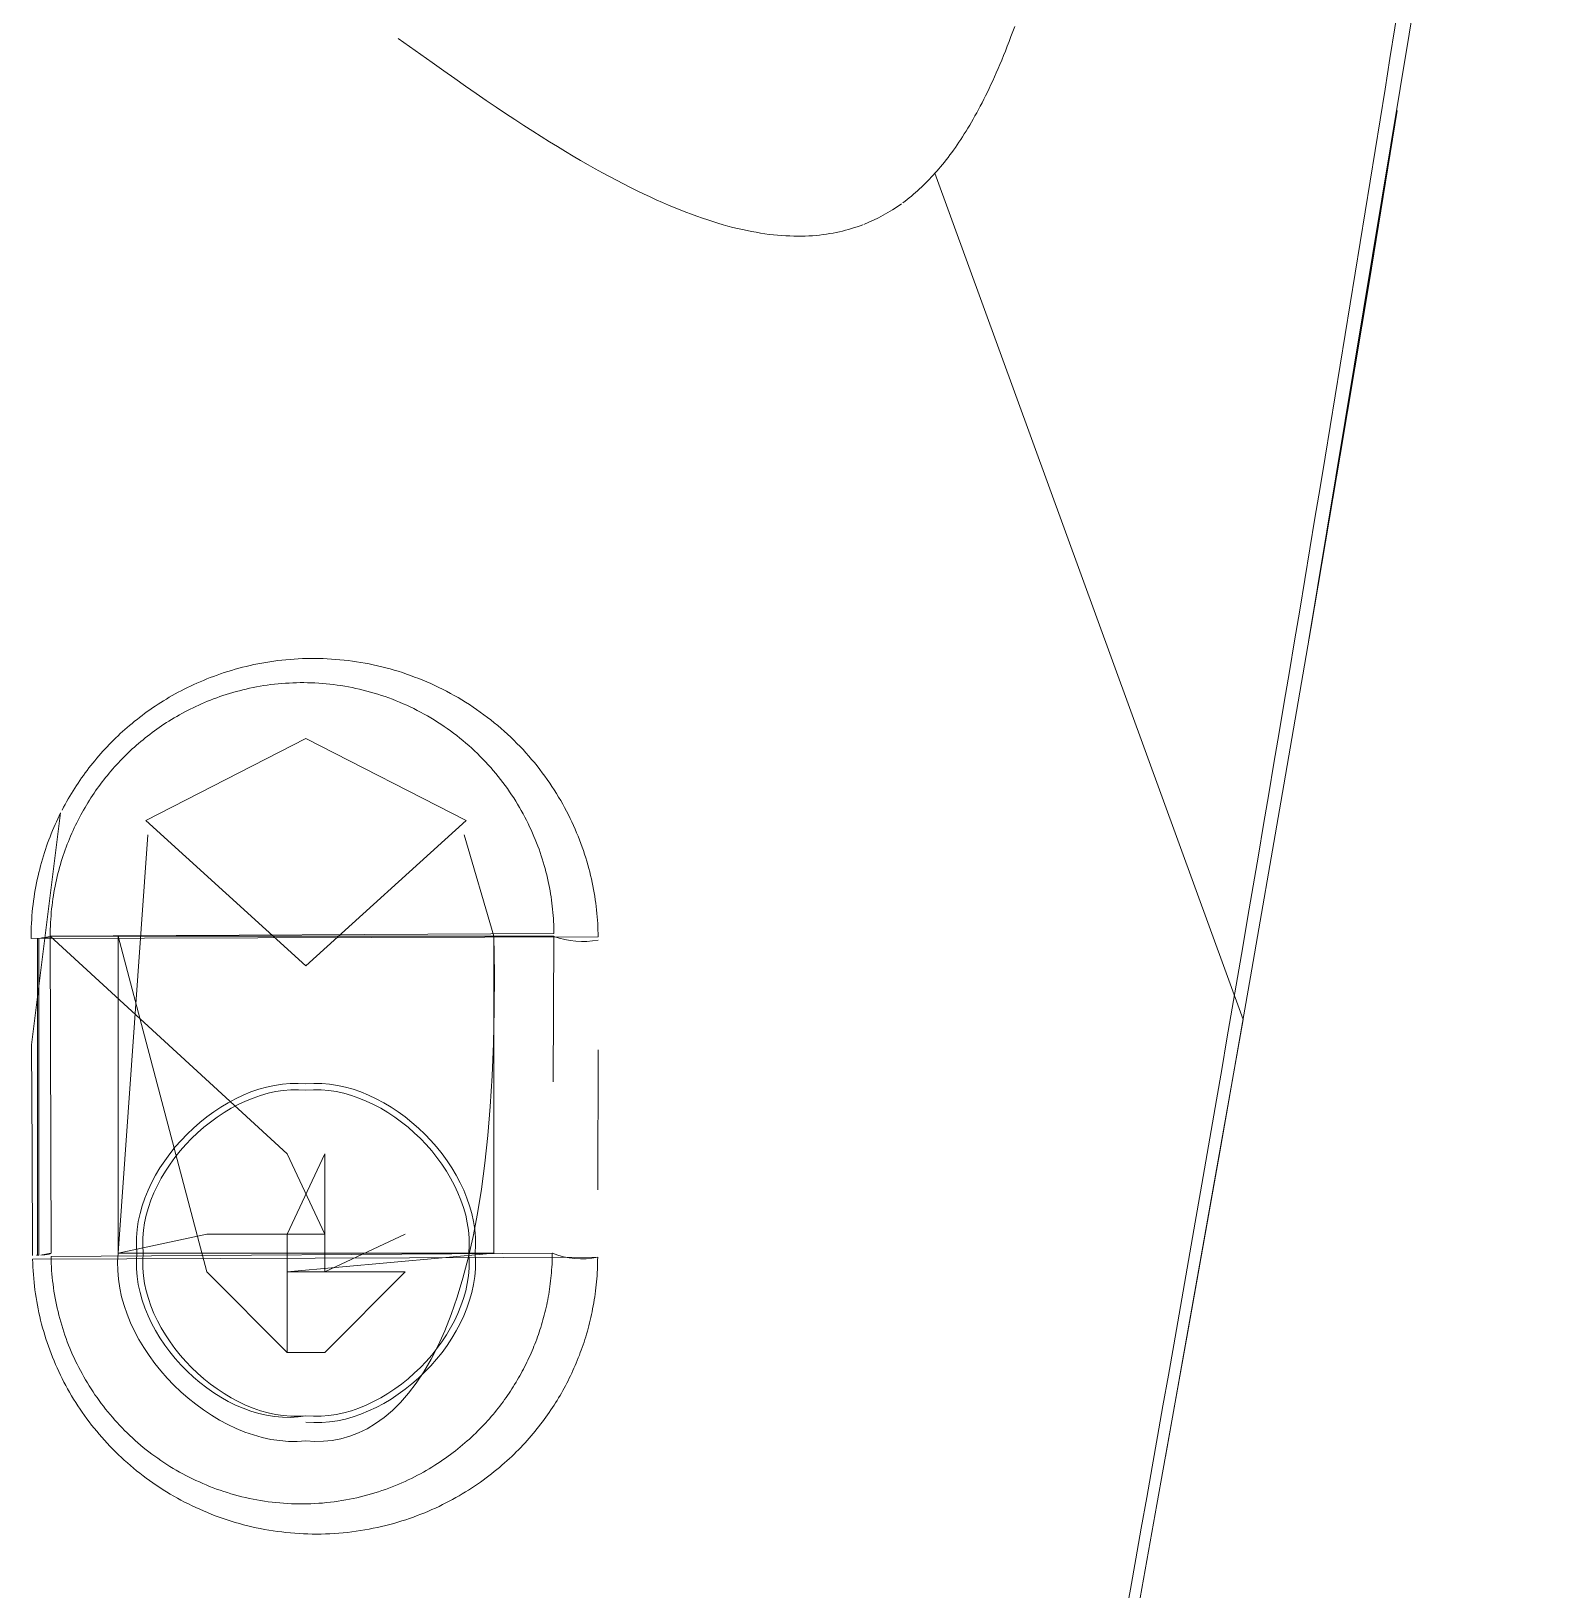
# Model space of a CAD drawing. Header units: millimetres. Extents: x 521 to 148073, y -17811 to 32040.
# Drawn here: x 66168.66 to 66198.11, y 20108.67 to 20138.86 of the extents above; entities that cross this region are included whole.
import ezdxf

# ---------------------------------------------------------------- set-up
doc = ezdxf.new("R2010")
doc.units = ezdxf.units.MM
doc.layers.add('Datové rozvody', color=6, linetype='Continuous')
doc.layers.add('PDF_Geometrie', color=7, linetype='Continuous', true_color=0xbdbdbd)

# ---------------------------------------------------------------- blocks, each defined once
blk = doc.blocks.new('projektor')
at = {"layer": 'PDF_Geometrie', "lineweight": 13}
for points in [[(86401.236, 15261.225), (86414.779, 15258.985), (86404.768, 15260.656), (86408.009, 15260.125), (86411.26, 15259.582), (86414.524, 15259.029), (86417.8, 15258.465), (86421.089, 15257.893), (86424.391, 15257.312), (86427.704, 15256.723), (86431.032, 15256.128), (86434.372, 15255.526), (86440.494, 15254.422)], [(86403.181, 15253.447), (86403.278, 15253.412), (86403.374, 15253.376), (86403.467, 15253.341), (86403.557, 15253.307), (86403.646, 15253.271), (86403.732, 15253.237), (86403.815, 15253.203), (86403.897, 15253.168), (86403.977, 15253.134), (86404.055, 15253.1), (86404.132, 15253.067), (86404.207, 15253.032), (86404.279, 15252.999), (86404.35, 15252.965), (86404.421, 15252.931), (86404.488, 15252.898), (86404.555, 15252.865), (86404.62, 15252.832), (86404.685, 15252.798), (86404.747, 15252.765), (86404.809, 15252.731), (86404.869, 15252.697), (86404.929, 15252.665), (86404.986, 15252.631), (86405.043, 15252.598), (86405.099, 15252.564), (86405.155, 15252.531), (86405.208, 15252.497), (86405.261, 15252.464), (86405.313, 15252.43), (86405.364, 15252.395), (86405.414, 15252.362), (86405.463, 15252.328), (86405.511, 15252.294), (86405.559, 15252.259), (86405.604, 15252.225), (86405.651, 15252.191), (86405.695, 15252.156), (86405.739, 15252.122), (86405.782, 15252.086), (86405.825, 15252.051), (86405.867, 15252.016), (86405.909, 15251.98), (86405.949, 15251.944), (86421.892, 15257.751), (86430.128, 15256.289)], [(86406.918, 15250.585), (86406.938, 15250.533), (86406.957, 15250.48), (86406.974, 15250.426), (86406.992, 15250.371), (86407.008, 15250.316), (86407.023, 15250.259), (86407.038, 15250.202), (86407.052, 15250.143), (86407.065, 15250.084), (86407.076, 15250.023), (86407.087, 15249.962), (86407.097, 15249.899), (86407.105, 15249.835), (86407.113, 15249.77), (86407.12, 15249.704), (86407.126, 15249.636), (86407.13, 15249.566), (86407.132, 15249.497), (86407.134, 15249.426), (86407.135, 15249.354), (86407.134, 15249.281), (86407.131, 15249.206), (86407.128, 15249.131), (86407.123, 15249.055), (86407.117, 15248.977), (86407.109, 15248.899), (86407.1, 15248.819), (86407.089, 15248.738), (86407.076, 15248.656), (86407.062, 15248.573), (86407.047, 15248.487), (86407.03, 15248.402), (86407.011, 15248.314), (86406.99, 15248.225), (86406.969, 15248.134), (86406.944, 15248.043), (86406.918, 15247.95), (86406.891, 15247.854), (86406.86, 15247.759), (86406.829, 15247.66), (86406.795, 15247.56), (86406.76, 15247.458), (86406.722, 15247.354), (86406.682, 15247.249), (86406.639, 15247.141), (86406.595, 15247.031), (86406.548, 15246.921), (86406.499, 15246.807), (86406.447, 15246.691), (86406.394, 15246.573), (86406.337, 15246.453), (86406.278, 15246.329), (86406.215, 15246.203), (86406.151, 15246.076), (86406.082, 15245.944), (86406.011, 15245.811), (86405.938, 15245.675), (86405.864, 15245.541), (86405.788, 15245.405), (86405.708, 15245.266), (86405.625, 15245.124), (86405.538, 15244.98), (86405.448, 15244.831), (86405.355, 15244.678), (86405.257, 15244.524), (86405.156, 15244.363), (86405.048, 15244.197), (86404.937, 15244.027), (86404.821, 15243.852), (86404.701, 15243.672), (86404.575, 15243.486), (86404.444, 15243.295), (86404.307, 15243.097), (86404.165, 15242.892), (86404.017, 15242.684), (86403.864, 15242.467), (86403.41, 15241.827)], [(86424.362, 15234.927), (86426.341, 15234.936), (86424.362, 15234.927), (86422.371, 15234.918), (86418.003, 15235.464), (86418.057, 15235.438), (86418.113, 15235.411), (86418.167, 15235.385), (86418.223, 15235.36), (86418.279, 15235.335), (86418.336, 15235.312), (86418.394, 15235.288), (86418.452, 15235.265), (86418.51, 15235.242), (86418.569, 15235.22), (86418.629, 15235.2), (86418.689, 15235.178), (86418.749, 15235.159), (86418.81, 15235.14), (86418.872, 15235.121), (86418.935, 15235.103), (86418.998, 15235.086), (86419.061, 15235.07), (86419.126, 15235.053), (86419.19, 15235.038), (86419.255, 15235.024), (86419.322, 15235.011), (86419.387, 15234.997), (86419.454, 15234.985), (86419.522, 15234.974), (86419.591, 15234.964), (86419.659, 15234.954), (86419.728, 15234.945), (86419.798, 15234.937), (86419.868, 15234.93), (86419.939, 15234.924), (86420.01, 15234.919), (86420.081, 15234.915), (86420.153, 15234.912), (86420.224, 15234.91), (86420.297, 15234.909), (86420.369, 15234.909), (86420.335, 15245.595), (86420.273, 15245.594), (86420.21, 15245.592), (86420.148, 15245.59), (86420.084, 15245.587), (86420.022, 15245.582), (86419.958, 15245.578), (86419.895, 15245.572), (86419.831, 15245.566), (86419.767, 15245.557), (86419.703, 15245.549), (86419.637, 15245.54), (86419.573, 15245.531), (86419.508, 15245.52), (86419.443, 15245.509), (86419.378, 15245.495), (86419.311, 15245.482), (86419.246, 15245.468), (86419.18, 15245.453), (86419.113, 15245.436), (86419.047, 15245.419), (86418.98, 15245.401), (86418.913, 15245.381), (86418.846, 15245.361), (86418.779, 15245.34), (86418.713, 15245.317), (86418.645, 15245.294), (86418.577, 15245.27), (86418.51, 15245.244), (86418.443, 15245.218), (86418.375, 15245.19), (86418.307, 15245.162), (86418.24, 15245.131), (86418.173, 15245.101), (86418.105, 15245.068), (86418.037, 15245.035), (86417.97, 15245), (86417.902, 15244.964), (86417.835, 15244.928), (86417.769, 15244.89), (86417.703, 15244.85), (86417.635, 15244.81), (86417.57, 15244.768), (86417.504, 15244.725), (86417.439, 15244.682), (86417.373, 15244.637), (86417.309, 15244.59), (86417.244, 15244.543), (86417.181, 15244.494), (86417.117, 15244.445), (86417.055, 15244.394), (86416.993, 15244.342), (86416.931, 15244.289), (86416.87, 15244.235), (86416.809, 15244.18), (86416.75, 15244.123), (86416.692, 15244.066), (86416.634, 15244.008), (86416.577, 15243.948), (86416.521, 15243.888), (86416.464, 15243.827), (86416.41, 15243.765), (86416.356, 15243.702), (86416.303, 15243.638), (86416.251, 15243.573), (86416.201, 15243.508), (86416.151, 15243.44), (86416.101, 15243.373), (86416.054, 15243.305), (86416.007, 15243.237), (86415.962, 15243.168), (86415.917, 15243.098), (86415.873, 15243.026), (86415.83, 15242.955), (86415.79, 15242.884), (86415.749, 15242.811), (86415.71, 15242.738), (86415.673, 15242.664), (86415.636, 15242.59), (86415.6, 15242.516), (86415.566, 15242.441), (86415.533, 15242.365), (86415.501, 15242.29), (86415.47, 15242.214), (86415.441, 15242.137), (86415.412, 15242.06), (86415.385, 15241.983), (86415.359, 15241.905), (86415.334, 15241.828), (86415.311, 15241.75), (86415.289, 15241.673), (86415.268, 15241.594), (86415.247, 15241.516), (86415.229, 15241.438), (86415.212, 15241.358), (86415.195, 15241.28), (86415.18, 15241.202), (86415.167, 15241.122), (86415.154, 15241.043), (86415.142, 15240.965), (86415.133, 15240.885), (86415.123, 15240.807), (86415.115, 15240.727), (86415.108, 15240.649), (86415.102, 15240.57), (86415.098, 15240.491), (86415.095, 15240.413), (86415.092, 15240.334), (86415.091, 15240.255), (86415.091, 15240.178), (86415.093, 15240.1), (86415.095, 15240.022), (86415.098, 15239.944), (86415.103, 15239.867), (86415.109, 15239.79), (86415.116, 15239.712), (86415.123, 15239.635), (86415.133, 15239.559), (86415.142, 15239.482), (86415.153, 15239.407), (86415.165, 15239.332), (86415.178, 15239.257), (86415.193, 15239.182), (86415.208, 15239.109), (86415.224, 15239.036), (86415.24, 15238.964), (86415.258, 15238.891), (86415.276, 15238.821), (86415.296, 15238.751), (86415.316, 15238.682), (86415.337, 15238.613), (86415.359, 15238.545), (86415.382, 15238.478), (86415.404, 15238.412), (86415.429, 15238.347), (86415.452, 15238.283), (86415.478, 15238.219), (86415.504, 15238.156), (86415.529, 15238.094), (86415.556, 15238.033), (86415.584, 15237.972), (86415.612, 15237.912), (86415.641, 15237.853), (86415.67, 15237.795), (86415.699, 15237.737), (86415.729, 15237.68), (86415.76, 15237.624), (86415.791, 15237.568), (86415.823, 15237.513), (86415.856, 15237.459), (86415.888, 15237.405), (86415.921, 15237.352), (86415.955, 15237.3), (86415.989, 15237.248), (86416.023, 15237.198), (86416.058, 15237.147), (86416.093, 15237.097), (86416.129, 15237.048), (86416.165, 15236.999), (86416.202, 15236.951), (86416.239, 15236.905), (86416.276, 15236.858), (86416.314, 15236.811), (86416.352, 15236.765), (86416.391, 15236.721), (86416.43, 15236.676), (86416.469, 15236.632), (86416.508, 15236.588), (86416.549, 15236.546), (86416.59, 15236.503), (86416.631, 15236.461), (86416.672, 15236.42), (86416.713, 15236.38), (86416.756, 15236.339), (86416.799, 15236.299), (86416.841, 15236.26), (86416.885, 15236.221), (86416.928, 15236.182), (86416.973, 15236.145), (86417.018, 15236.107), (86417.063, 15236.07), (86417.108, 15236.035), (86417.154, 15235.998), (86417.2, 15235.964), (86417.247, 15235.928), (86417.295, 15235.895), (86417.342, 15235.86), (86417.39, 15235.826), (86417.439, 15235.794), (86417.488, 15235.761), (86417.537, 15235.73), (86417.586, 15235.698), (86417.637, 15235.667), (86417.687, 15235.636), (86417.739, 15235.607), (86417.791, 15235.577), (86417.843, 15235.548), (86417.896, 15235.52), (86417.949, 15235.492)], [(86425.102, 15245.589), (86422.467, 15245.593)], [(86428.167, 15239.734), (86428.167, 15240.442), (86426.649, 15241.959), (86426.649, 15239.734), (86426.295, 15243.629), (86426.295, 15236.548), (86425.942, 15238.217), (86425.942, 15240.442), (86424.424, 15239.734), (86420.327, 15235.269), (86420.327, 15244.762)], [(86423.067, 15244.749), (86420.327, 15244.762)], [(86418.417, 15243.069), (86420.327, 15243.629)], [(86420.327, 15243.629), (86426.295, 15243.629)], [(86418.145, 15237.068), (86416.601, 15240.089), (86418.145, 15243.109)], [(86418.145, 15243.109), (86420.884, 15240.089), (86418.145, 15237.068)], [(86426.295, 15236.548), (86420.327, 15236.548), (86426.649, 15238.217), (86428.167, 15239.734), (86425.942, 15239.734), (86424.424, 15240.442), (86426.649, 15240.442), (86425.942, 15241.959)], [(86426.295, 15236.548), (86418.417, 15237.107)], [(86420.327, 15235.269), (86426.295, 15235.283)], [(86426.337, 15235.03), (86426.335, 15235.052), (86420.363, 15235.051)], [(86426.338, 15235.007), (86426.337, 15235.03), (86420.364, 15235.029)]]:
    blk.add_lwpolyline(points, dxfattribs=at)
for points in [[(86428.559, 15245.098), (86428.511, 15245.119), (86428.464, 15245.14), (86428.415, 15245.162), (86428.367, 15245.182), (86428.319, 15245.202), (86428.27, 15245.222), (86428.221, 15245.241), (86428.172, 15245.259), (86428.122, 15245.278), (86428.073, 15245.296), (86428.023, 15245.313), (86427.973, 15245.33), (86427.922, 15245.346), (86427.872, 15245.361), (86427.821, 15245.376), (86427.769, 15245.392), (86427.718, 15245.406), (86427.665, 15245.42), (86427.613, 15245.433), (86427.561, 15245.445), (86427.507, 15245.459), (86427.453, 15245.47), (86427.4, 15245.481), (86427.346, 15245.492), (86427.291, 15245.502), (86427.235, 15245.513), (86427.179, 15245.522), (86427.123, 15245.53), (86427.067, 15245.538), (86427.01, 15245.546), (86426.953, 15245.552), (86426.896, 15245.559), (86426.838, 15245.565), (86426.78, 15245.57), (86426.722, 15245.574), (86426.664, 15245.578), (86426.605, 15245.581), (86426.547, 15245.584), (86426.488, 15245.585), (86426.429, 15245.586), (86426.37, 15245.587), (86426.413, 15234.937), (86426.486, 15234.938), (86426.557, 15234.941), (86426.63, 15234.945), (86426.702, 15234.951), (86426.774, 15234.957), (86426.847, 15234.963), (86426.918, 15234.971), (86426.991, 15234.98), (86427.062, 15234.99), (86427.134, 15235.001), (86427.205, 15235.013), (86427.277, 15235.026), (86427.348, 15235.04), (86427.42, 15235.054), (86427.491, 15235.071), (86427.561, 15235.088), (86427.633, 15235.106), (86427.703, 15235.124), (86427.773, 15235.145), (86427.843, 15235.165), (86427.913, 15235.188), (86427.982, 15235.21), (86428.052, 15235.234), (86428.12, 15235.259), (86428.188, 15235.285), (86428.257, 15235.312), (86428.325, 15235.34), (86428.392, 15235.369), (86428.46, 15235.398), (86428.526, 15235.43), (86428.593, 15235.461), (86428.659, 15235.494), (86428.726, 15235.527), (86428.791, 15235.562), (86428.855, 15235.597), (86428.919, 15235.634), (86428.984, 15235.671), (86429.048, 15235.709), (86429.11, 15235.749), (86429.173, 15235.789), (86429.235, 15235.83), (86429.296, 15235.872), (86429.357, 15235.915), (86429.417, 15235.959), (86429.477, 15236.003), (86429.536, 15236.049), (86429.595, 15236.096), (86429.653, 15236.144), (86429.71, 15236.192), (86429.767, 15236.24), (86429.823, 15236.291), (86429.879, 15236.342), (86429.934, 15236.394), (86429.988, 15236.446), (86430.041, 15236.5), (86430.095, 15236.554), (86430.147, 15236.609), (86430.198, 15236.665), (86430.249, 15236.722), (86430.299, 15236.78), (86430.348, 15236.838), (86430.397, 15236.897), (86430.444, 15236.957), (86430.491, 15237.018), (86430.537, 15237.079), (86430.583, 15237.141), (86430.627, 15237.204), (86430.67, 15237.268), (86430.713, 15237.332), (86430.754, 15237.397), (86430.796, 15237.463), (86430.836, 15237.529), (86430.875, 15237.596), (86430.914, 15237.665), (86430.951, 15237.733), (86430.987, 15237.802), (86431.023, 15237.872), (86431.057, 15237.943), (86431.091, 15238.014), (86431.123, 15238.086), (86431.155, 15238.158), (86431.185, 15238.231), (86431.215, 15238.304), (86431.244, 15238.379), (86431.271, 15238.454), (86431.297, 15238.528), (86431.323, 15238.604), (86431.346, 15238.681), (86431.37, 15238.757), (86431.392, 15238.834), (86431.414, 15238.913), (86431.433, 15238.991), (86431.452, 15239.069), (86431.47, 15239.149), (86431.485, 15239.228), (86431.501, 15239.307), (86431.515, 15239.388), (86431.528, 15239.468), (86431.54, 15239.55), (86431.55, 15239.631), (86431.559, 15239.712), (86431.567, 15239.794), (86431.574, 15239.876), (86431.58, 15239.958), (86431.584, 15240.041), (86431.588, 15240.124), (86431.589, 15240.207), (86431.589, 15240.29), (86431.589, 15240.373), (86431.587, 15240.456), (86431.583, 15240.539), (86431.579, 15240.623), (86431.573, 15240.706), (86431.566, 15240.789), (86431.558, 15240.871), (86431.548, 15240.953), (86431.537, 15241.035), (86431.525, 15241.117), (86431.511, 15241.197), (86431.497, 15241.278), (86431.481, 15241.357), (86431.465, 15241.437), (86431.447, 15241.515), (86431.428, 15241.592), (86431.409, 15241.668), (86431.388, 15241.745), (86431.366, 15241.82), (86431.343, 15241.895), (86431.32, 15241.969), (86431.295, 15242.042), (86431.27, 15242.114), (86431.243, 15242.185), (86431.215, 15242.256), (86431.188, 15242.326), (86431.158, 15242.395), (86431.129, 15242.463), (86431.099, 15242.53), (86431.068, 15242.596), (86431.036, 15242.661), (86431.004, 15242.726), (86430.971, 15242.789), (86430.937, 15242.853), (86430.903, 15242.915), (86430.868, 15242.975), (86430.833, 15243.035), (86430.797, 15243.095), (86430.761, 15243.153), (86430.724, 15243.21), (86430.687, 15243.267), (86430.649, 15243.321), (86430.611, 15243.376), (86430.572, 15243.43), (86430.533, 15243.483), (86430.494, 15243.535), (86430.454, 15243.587), (86430.414, 15243.637), (86430.374, 15243.687), (86430.333, 15243.735), (86430.293, 15243.783), (86430.251, 15243.83), (86430.21, 15243.877), (86430.169, 15243.922), (86430.127, 15243.966), (86430.085, 15244.01), (86430.042, 15244.053), (86430, 15244.096), (86429.957, 15244.137), (86429.914, 15244.178), (86429.871, 15244.218), (86429.828, 15244.256), (86429.785, 15244.295), (86429.741, 15244.334), (86429.697, 15244.37), (86429.653, 15244.407), (86429.609, 15244.442), (86429.565, 15244.477), (86429.521, 15244.512), (86429.476, 15244.545), (86429.432, 15244.579), (86429.388, 15244.611), (86429.343, 15244.643), (86429.297, 15244.674), (86429.252, 15244.705), (86429.207, 15244.735), (86429.162, 15244.764), (86429.116, 15244.793), (86429.071, 15244.822), (86429.025, 15244.849), (86428.979, 15244.877), (86428.933, 15244.903), (86428.887, 15244.93), (86428.84, 15244.955), (86428.794, 15244.98), (86428.747, 15245.004), (86428.7, 15245.028), (86428.653, 15245.052), (86428.606, 15245.075)], [(86418.137, 15235.794), (86418.186, 15235.769), (86418.235, 15235.745), (86418.284, 15235.722), (86418.335, 15235.698), (86418.386, 15235.676), (86418.437, 15235.653), (86418.488, 15235.632), (86418.54, 15235.611), (86418.592, 15235.59), (86418.645, 15235.57), (86418.698, 15235.551), (86418.753, 15235.531), (86418.807, 15235.513), (86418.861, 15235.495), (86418.918, 15235.477), (86418.974, 15235.461), (86419.03, 15235.445), (86419.087, 15235.43), (86419.144, 15235.414), (86419.202, 15235.4), (86419.261, 15235.387), (86419.32, 15235.374), (86419.379, 15235.361), (86419.439, 15235.349), (86419.5, 15235.339), (86419.561, 15235.329), (86419.623, 15235.319), (86419.685, 15235.311), (86419.748, 15235.302), (86419.81, 15235.295), (86419.874, 15235.289), (86419.939, 15235.283), (86420.002, 15235.279), (86420.067, 15235.275), (86420.132, 15235.272), (86420.197, 15235.27), (86420.262, 15235.269), (86420.327, 15235.269), (86420.272, 15244.762), (86420.216, 15244.761), (86420.16, 15244.76), (86420.103, 15244.758), (86420.047, 15244.755), (86419.99, 15244.752), (86419.932, 15244.748), (86419.876, 15244.743), (86419.818, 15244.737), (86419.761, 15244.73), (86419.702, 15244.724), (86419.644, 15244.716), (86419.586, 15244.708), (86419.526, 15244.698), (86419.468, 15244.689), (86419.409, 15244.677), (86419.35, 15244.666), (86419.291, 15244.653), (86419.231, 15244.64), (86419.171, 15244.626), (86419.111, 15244.611), (86419.051, 15244.595), (86418.991, 15244.578), (86418.931, 15244.56), (86418.87, 15244.542), (86418.81, 15244.523), (86418.749, 15244.503), (86418.688, 15244.481), (86418.627, 15244.459), (86418.566, 15244.435), (86418.505, 15244.411), (86418.444, 15244.386), (86418.384, 15244.36), (86418.323, 15244.333), (86418.262, 15244.304), (86418.201, 15244.275), (86418.141, 15244.245), (86418.079, 15244.214), (86418.019, 15244.181), (86417.959, 15244.147), (86417.899, 15244.113), (86417.84, 15244.078), (86417.779, 15244.042), (86417.72, 15244.004), (86417.661, 15243.965), (86417.603, 15243.926), (86417.544, 15243.885), (86417.487, 15243.843), (86417.429, 15243.801), (86417.373, 15243.757), (86417.316, 15243.712), (86417.26, 15243.666), (86417.204, 15243.62), (86417.149, 15243.572), (86417.095, 15243.524), (86417.041, 15243.474), (86416.988, 15243.423), (86416.936, 15243.372), (86416.885, 15243.319), (86416.834, 15243.267), (86416.784, 15243.213), (86416.734, 15243.158), (86416.686, 15243.102), (86416.638, 15243.046), (86416.591, 15242.989), (86416.545, 15242.931), (86416.5, 15242.872), (86416.457, 15242.813), (86416.413, 15242.753), (86416.372, 15242.692), (86416.33, 15242.631), (86416.29, 15242.569), (86416.25, 15242.506), (86416.213, 15242.443), (86416.175, 15242.379), (86416.139, 15242.315), (86416.104, 15242.25), (86416.069, 15242.185), (86416.037, 15242.12), (86416.004, 15242.054), (86415.973, 15241.988), (86415.944, 15241.921), (86415.915, 15241.854), (86415.887, 15241.786), (86415.86, 15241.718), (86415.835, 15241.65), (86415.811, 15241.582), (86415.788, 15241.513), (86415.765, 15241.445), (86415.744, 15241.375), (86415.725, 15241.306), (86415.705, 15241.237), (86415.687, 15241.167), (86415.671, 15241.098), (86415.655, 15241.028), (86415.64, 15240.958), (86415.626, 15240.888), (86415.614, 15240.818), (86415.603, 15240.748), (86415.592, 15240.678), (86415.583, 15240.607), (86415.575, 15240.537), (86415.568, 15240.467), (86415.562, 15240.398), (86415.557, 15240.328), (86415.553, 15240.258), (86415.55, 15240.187), (86415.548, 15240.118), (86415.547, 15240.048), (86415.547, 15239.979), (86415.549, 15239.909), (86415.551, 15239.839), (86415.554, 15239.77), (86415.558, 15239.702), (86415.563, 15239.633), (86415.569, 15239.565), (86415.577, 15239.496), (86415.585, 15239.427), (86415.594, 15239.36), (86415.604, 15239.292), (86415.615, 15239.225), (86415.626, 15239.159), (86415.64, 15239.093), (86415.653, 15239.027), (86415.668, 15238.962), (86415.683, 15238.897), (86415.699, 15238.833), (86415.716, 15238.77), (86415.734, 15238.708), (86415.752, 15238.646), (86415.771, 15238.585), (86415.79, 15238.524), (86415.811, 15238.465), (86415.832, 15238.406), (86415.853, 15238.348), (86415.876, 15238.29), (86415.898, 15238.233), (86415.921, 15238.177), (86415.946, 15238.122), (86415.97, 15238.067), (86415.995, 15238.012), (86416.02, 15237.96), (86416.046, 15237.907), (86416.073, 15237.855), (86416.1, 15237.803), (86416.127, 15237.752), (86416.155, 15237.702), (86416.183, 15237.652), (86416.212, 15237.602), (86416.241, 15237.555), (86416.27, 15237.507), (86416.3, 15237.459), (86416.33, 15237.412), (86416.361, 15237.366), (86416.393, 15237.321), (86416.424, 15237.276), (86416.457, 15237.231), (86416.489, 15237.187), (86416.522, 15237.144), (86416.555, 15237.101), (86416.588, 15237.058), (86416.622, 15237.017), (86416.656, 15236.976), (86416.691, 15236.935), (86416.726, 15236.894), (86416.761, 15236.855), (86416.797, 15236.815), (86416.833, 15236.776), (86416.87, 15236.738), (86416.906, 15236.7), (86416.943, 15236.663), (86416.981, 15236.626), (86417.018, 15236.589), (86417.057, 15236.553), (86417.096, 15236.517), (86417.134, 15236.482), (86417.173, 15236.448), (86417.213, 15236.413), (86417.253, 15236.38), (86417.294, 15236.346), (86417.335, 15236.313), (86417.376, 15236.28), (86417.417, 15236.249), (86417.459, 15236.217), (86417.502, 15236.185), (86417.544, 15236.155), (86417.587, 15236.124), (86417.631, 15236.094), (86417.675, 15236.064), (86417.719, 15236.036), (86417.764, 15236.007), (86417.809, 15235.979), (86417.855, 15235.951), (86417.901, 15235.924), (86417.948, 15235.897), (86417.995, 15235.87), (86418.041, 15235.845), (86418.089, 15235.819)], [(86428.269, 15244.292), (86428.226, 15244.312), (86428.183, 15244.332), (86428.14, 15244.35), (86428.096, 15244.368), (86428.052, 15244.386), (86428.009, 15244.404), (86427.965, 15244.42), (86427.92, 15244.437), (86427.876, 15244.454), (86427.831, 15244.469), (86427.786, 15244.484), (86427.74, 15244.499), (86427.695, 15244.514), (86427.649, 15244.528), (86427.603, 15244.541), (86427.556, 15244.554), (86427.51, 15244.568), (86427.463, 15244.58), (86427.416, 15244.592), (86427.369, 15244.603), (86427.321, 15244.614), (86427.272, 15244.626), (86427.224, 15244.636), (86427.174, 15244.645), (86427.125, 15244.654), (86427.076, 15244.663), (86427.026, 15244.671), (86426.974, 15244.68), (86426.923, 15244.687), (86426.873, 15244.694), (86426.821, 15244.7), (86426.77, 15244.706), (86426.717, 15244.711), (86426.665, 15244.715), (86426.612, 15244.719), (86426.56, 15244.723), (86426.507, 15244.726), (86426.455, 15244.728), (86426.402, 15244.73), (86426.348, 15244.731), (86426.295, 15244.732), (86426.361, 15235.283), (86426.426, 15235.285), (86426.491, 15235.287), (86426.557, 15235.29), (86426.622, 15235.295), (86426.687, 15235.3), (86426.753, 15235.307), (86426.818, 15235.313), (86426.883, 15235.321), (86426.948, 15235.33), (86427.013, 15235.339), (86427.077, 15235.349), (86427.143, 15235.361), (86427.207, 15235.374), (86427.271, 15235.387), (86427.335, 15235.401), (86427.399, 15235.415), (86427.464, 15235.432), (86427.527, 15235.449), (86427.591, 15235.466), (86427.653, 15235.485), (86427.717, 15235.504), (86427.78, 15235.524), (86427.842, 15235.546), (86427.904, 15235.568), (86427.966, 15235.59), (86428.028, 15235.615), (86428.089, 15235.639), (86428.15, 15235.665), (86428.211, 15235.691), (86428.271, 15235.719), (86428.331, 15235.747), (86428.391, 15235.775), (86428.45, 15235.806), (86428.509, 15235.837), (86428.567, 15235.868), (86428.626, 15235.901), (86428.683, 15235.933), (86428.74, 15235.968), (86428.797, 15236.002), (86428.854, 15236.038), (86428.909, 15236.075), (86428.965, 15236.112), (86429.02, 15236.15), (86429.075, 15236.19), (86429.128, 15236.229), (86429.182, 15236.27), (86429.235, 15236.311), (86429.287, 15236.353), (86429.339, 15236.396), (86429.39, 15236.44), (86429.441, 15236.485), (86429.491, 15236.529), (86429.54, 15236.575), (86429.589, 15236.622), (86429.638, 15236.67), (86429.685, 15236.717), (86429.732, 15236.767), (86429.778, 15236.816), (86429.824, 15236.867), (86429.869, 15236.918), (86429.914, 15236.97), (86429.957, 15237.023), (86430, 15237.076), (86430.041, 15237.129), (86430.083, 15237.184), (86430.124, 15237.239), (86430.163, 15237.295), (86430.203, 15237.351), (86430.241, 15237.409), (86430.279, 15237.466), (86430.316, 15237.525), (86430.352, 15237.584), (86430.387, 15237.644), (86430.421, 15237.704), (86430.454, 15237.765), (86430.487, 15237.826), (86430.519, 15237.889), (86430.55, 15237.951), (86430.58, 15238.014), (86430.609, 15238.079), (86430.637, 15238.143), (86430.665, 15238.208), (86430.691, 15238.273), (86430.717, 15238.338), (86430.741, 15238.404), (86430.765, 15238.471), (86430.787, 15238.538), (86430.809, 15238.607), (86430.83, 15238.675), (86430.849, 15238.743), (86430.867, 15238.812), (86430.886, 15238.881), (86430.902, 15238.951), (86430.918, 15239.022), (86430.932, 15239.092), (86430.945, 15239.163), (86430.958, 15239.233), (86430.97, 15239.305), (86430.98, 15239.377), (86430.989, 15239.449), (86430.996, 15239.521), (86431.004, 15239.593), (86431.01, 15239.666), (86431.014, 15239.74), (86431.018, 15239.813), (86431.019, 15239.886), (86431.021, 15239.959), (86431.021, 15240.033), (86431.02, 15240.107), (86431.018, 15240.18), (86431.015, 15240.254), (86431.01, 15240.328), (86431.005, 15240.402), (86430.998, 15240.475), (86430.989, 15240.548), (86430.981, 15240.621), (86430.971, 15240.694), (86430.959, 15240.765), (86430.947, 15240.837), (86430.933, 15240.909), (86430.919, 15240.979), (86430.905, 15241.049), (86430.888, 15241.118), (86430.87, 15241.186), (86430.853, 15241.254), (86430.833, 15241.323), (86430.813, 15241.389), (86430.792, 15241.455), (86430.771, 15241.52), (86430.748, 15241.585), (86430.724, 15241.649), (86430.701, 15241.712), (86430.675, 15241.774), (86430.65, 15241.836), (86430.623, 15241.897), (86430.597, 15241.957), (86430.569, 15242.017), (86430.541, 15242.075), (86430.512, 15242.133), (86430.483, 15242.19), (86430.453, 15242.247), (86430.422, 15242.302), (86430.391, 15242.357), (86430.359, 15242.411), (86430.327, 15242.464), (86430.295, 15242.517), (86430.261, 15242.569), (86430.228, 15242.62), (86430.194, 15242.669), (86430.16, 15242.718), (86430.125, 15242.767), (86430.091, 15242.815), (86430.055, 15242.862), (86430.019, 15242.907), (86429.984, 15242.953), (86429.947, 15242.998), (86429.911, 15243.042), (86429.874, 15243.084), (86429.836, 15243.127), (86429.8, 15243.169), (86429.762, 15243.21), (86429.724, 15243.249), (86429.686, 15243.289), (86429.648, 15243.328), (86429.61, 15243.366), (86429.571, 15243.404), (86429.533, 15243.44), (86429.494, 15243.476), (86429.455, 15243.512), (86429.416, 15243.546), (86429.377, 15243.581), (86429.337, 15243.614), (86429.297, 15243.647), (86429.258, 15243.68), (86429.218, 15243.711), (86429.179, 15243.742), (86429.139, 15243.772), (86429.098, 15243.803), (86429.057, 15243.832), (86429.017, 15243.861), (86428.977, 15243.889), (86428.936, 15243.917), (86428.895, 15243.944), (86428.854, 15243.97), (86428.813, 15243.997), (86428.772, 15244.022), (86428.731, 15244.048), (86428.689, 15244.072), (86428.648, 15244.097), (86428.607, 15244.12), (86428.565, 15244.143), (86428.523, 15244.166), (86428.481, 15244.188), (86428.439, 15244.21), (86428.397, 15244.231), (86428.354, 15244.252), (86428.312, 15244.273)], [(86420.36, 15235.093), (86420.358, 15235.112), (86420.357, 15235.121), (86420.357, 15235.131), (86420.356, 15235.14), (86420.355, 15235.148), (86420.354, 15235.157), (86420.353, 15235.165), (86420.353, 15235.173), (86420.352, 15235.18), (86420.351, 15235.188), (86420.35, 15235.195), (86420.348, 15235.202), (86420.347, 15235.208), (86420.346, 15235.214), (86420.345, 15235.22), (86420.344, 15235.225), (86420.343, 15235.23), (86420.342, 15235.235), (86420.341, 15235.24), (86420.34, 15235.244), (86420.339, 15235.248), (86420.338, 15235.252), (86420.336, 15235.255), (86420.336, 15235.258), (86420.335, 15235.261), (86420.333, 15235.263), (86420.332, 15235.265), (86420.331, 15235.266), (86420.33, 15235.267), (86420.329, 15235.268)], [(86426.332, 15235.094), (86426.33, 15235.114), (86426.33, 15235.123), (86426.329, 15235.133), (86426.328, 15235.142), (86426.327, 15235.151), (86426.326, 15235.159), (86426.325, 15235.167), (86426.324, 15235.175), (86426.323, 15235.183), (86426.322, 15235.191), (86426.321, 15235.199), (86426.32, 15235.205), (86426.319, 15235.212), (86426.318, 15235.218), (86426.317, 15235.224), (86426.316, 15235.23), (86426.315, 15235.236), (86426.313, 15235.241), (86426.312, 15235.247), (86426.312, 15235.251), (86426.31, 15235.256), (86426.309, 15235.26), (86426.307, 15235.263), (86426.307, 15235.267), (86426.306, 15235.27), (86426.304, 15235.272), (86426.303, 15235.275), (86426.301, 15235.277), (86426.3, 15235.279), (86426.299, 15235.28), (86426.298, 15235.281), (86426.297, 15235.282)]]:
    blk.add_lwpolyline(points, close=True, dxfattribs=at)
for centre, radius, start, end in [((86146.309, 13655.533), 1625.509, 78.9474, 81.587229), ((86403.286, 15248.944), 4.012, 36.6347, 48.4036), ((86403.885, 15249.407), 3.254, 21.52, 35.8498), ((86418.85, 15245.3), 1.575, 340.0006, 10.7848), ((86424.984, 15245.274), 1.421, 337.601, 12.7362)]:
    blk.add_arc(centre, radius, start, end, dxfattribs=at)
for points in [[(86420.327, 15243.629), (86428.037, 15243.806), (86430.012, 15241.83), (86429.835, 15240.089)], [(86423.109, 15240.089), (86422.95, 15241.656), (86424.727, 15243.433), (86426.295, 15243.275)], [(86426.295, 15243.275), (86427.863, 15243.433), (86429.641, 15241.656), (86429.481, 15240.089)], [(86423.228, 15240.089), (86423.075, 15241.597), (86424.786, 15243.308), (86426.295, 15243.156)], [(86426.295, 15243.156), (86427.804, 15243.308), (86429.515, 15241.597), (86429.362, 15240.089)], [(86426.295, 15236.902), (86424.727, 15236.743), (86422.95, 15238.52), (86423.109, 15240.089)], [(86426.295, 15237.022), (86424.786, 15236.868), (86423.075, 15238.579), (86423.228, 15240.089)], [(86429.835, 15240.089), (86430.012, 15238.346), (86428.037, 15236.372), (86426.295, 15236.548)], [(86429.362, 15240.089), (86429.515, 15238.579), (86427.804, 15236.868), (86426.295, 15237.022)], [(86429.362, 15240.089), (86429.641, 15238.52), (86427.863, 15236.743), (86426.295, 15236.902)]]:
    blk.add_open_spline(points, degree=3, dxfattribs=at)

msp = doc.modelspace()

# ---------------------------------------------------------------- block references
at = {"layer": 'Datové rozvody', "xscale": 1.027900945623324, "yscale": 1.027900945623324, "zscale": 1.027900945623324, "rotation": 270.0000000000001}
msp.add_blockref('projektor', (50508.686, 108952.866), dxfattribs=at)

doc.saveas('drawing.dxf')
